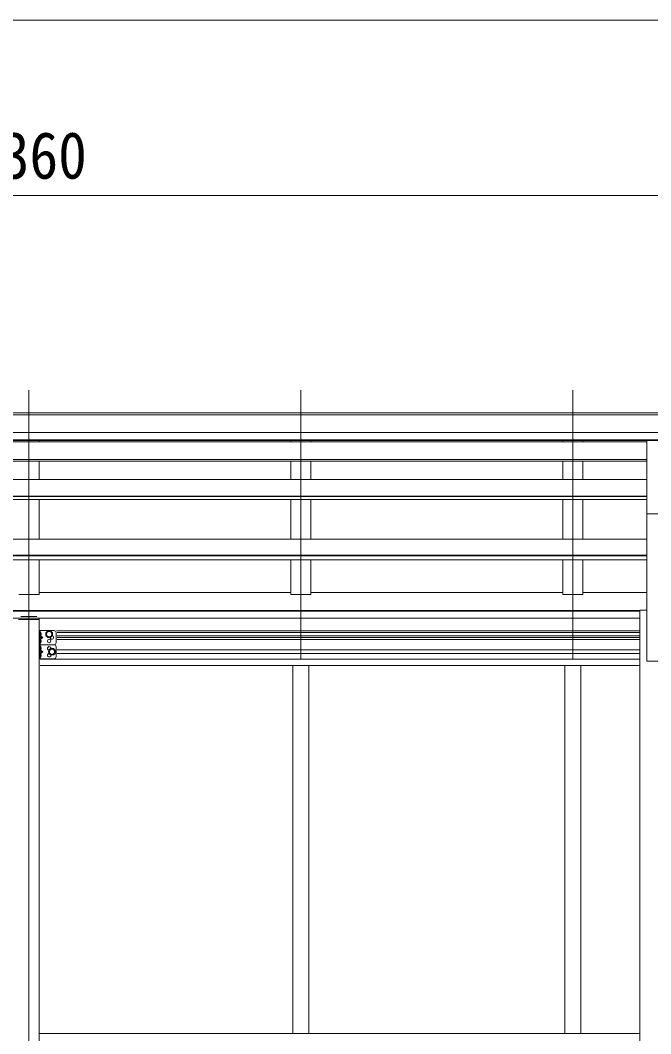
# Model space of a CAD drawing. Units: millimetres at full size, sheet at 1:35; details may follow other scales. Extents: x -9783 to 9892, y -6828 to 6752.
# Drawn here: x 15 to 1568, y 171 to 2670 of the extents above; entities that cross this region are included whole.
import ezdxf
from ezdxf.enums import TextEntityAlignment as Align

# ---------------------------------------------------------------- set-up
doc = ezdxf.new("R2010")
doc.units = ezdxf.units.MM
doc.header["$LTSCALE"] = 35
for name, color, linetype, lineweight in [('0-1_本体', 4, 'Continuous', 9), ('0-2_部品', 7, 'Continuous', 9), ('0-8_PARTS2', 2, 'Continuous', 9), ('0-A_寸法', 6, 'Continuous', 9), ('1-1_GLASS', 4, 'Continuous', 9), ('1-2_GLASS_SEAL', 7, 'Continuous', 9), ('1-8', 2, 'Continuous', 9)]:
    doc.layers.add(name, color=color, linetype=linetype, lineweight=lineweight)
doc.styles.add('ＭＳ ゴシック', font='')
doc.styles.get('ＭＳ ゴシック').set_extended_font_data('MS Gothic')

msp = doc.modelspace()

# ---------------------------------------------------------------- linework, layer by layer
at = {"layer": '0-1_本体'}
for p, q in [((-2637.39, 1702.42), (2709.61, 1702.42)), ((-2637.39, 1697.07), (2709.61, 1697.07)), ((-2637.39, 1653.54), (2709.61, 1653.54)), ((-2637.39, 1635.87), (2709.61, 1635.87)), ((-1486.39, 1633.5), (1558.61, 1633.5)), ((-1486.39, 1630.35), (1558.61, 1630.35)), ((61.11, 1630.35), (61.11, 1633.5)), ((681.11, 1630.35), (681.11, 1633.5)), ((731.11, 1630.35), (731.11, 1633.5)), ((1351.11, 1630.35), (1351.11, 1633.38)), ((1401.11, 1630.35), (1401.11, 1633.38)), ((-1486.39, 1586.87), (1558.61, 1586.87)), ((-1486.39, 1582.79), (1558.61, 1582.79)), ((61.11, 1537.64), (61.11, 1582.79)), ((681.11, 1537.64), (681.11, 1582.79)), ((731.11, 1537.64), (731.11, 1582.79)), ((1351.11, 1537.64), (1351.11, 1582.79)), ((1401.11, 1537.64), (1401.11, 1582.79)), ((-1486.39, 1537.64), (1558.61, 1537.64)), ((1558.61, 1089.44), (1558.61, 1502.08)), ((-1486.39, 1496.9), (1558.61, 1496.9)), ((-1486.39, 1495.41), (1558.61, 1495.41)), ((-1486.39, 1488.62), (1558.61, 1488.62)), ((61.11, 1390.33), (61.11, 1488.62)), ((681.11, 1390.33), (681.11, 1488.62)), ((731.11, 1390.33), (731.11, 1488.62)), ((1351.11, 1390.33), (1351.11, 1488.62)), ((1401.11, 1390.33), (1401.11, 1488.62)), ((-1486.49, 1390.33), (1558.61, 1390.33)), ((-1486.55, 1351.12), (1558.61, 1351.12)), ((-1486.47, 1349.64), (1558.61, 1349.64)), ((-1486.49, 1339.98), (1558.61, 1339.98)), ((61.11, 1339.98), (61.11, 1253.91)), ((681.11, 1339.98), (681.11, 1253.91)), ((731.11, 1339.98), (731.11, 1253.91)), ((1351.11, 1339.98), (1351.11, 1253.91)), ((1401.11, 1339.98), (1401.11, 1253.91)), ((11.11, 1253.91), (61.11, 1253.91)), ((681.11, 1258.71), (61.11, 1258.71)), ((681.11, 1253.91), (731.11, 1253.91)), ((1351.11, 1258.71), (731.11, 1258.71)), ((1351.11, 1253.91), (1401.11, 1253.91)), ((1558.61, 1258.71), (1401.11, 1258.71)), ((-1468.69, 1214.4), (1540.78, 1214.4)), ((-1468.69, 1213.02), (1540.91, 1213.02)), ((1540.91, 1215.82), (1558.61, 1215.82)), ((1540.91, 1215.82), (1540.91, -1960.56)), ((-1468.69, 1195.84), (1540.91, 1195.84)), ((1558.61, 1089.44), (1613.61, 1089.44))]:
    msp.add_line(p, q, dxfattribs=at)
at = {"layer": '0-2_部品'}
for p, q in [((1558.21, 1634.15), (1613.21, 1634.15)), ((1558.21, 1453.22), (1558.21, 1634.15)), ((1558.21, 1453.22), (1613.21, 1453.22))]:
    msp.add_line(p, q, dxfattribs=at)
at = {"layer": '0-8_PARTS2'}
for p, q in [((36.11, 1095.64), (36.11, 1758.17)), ((706.11, 1095.64), (706.11, 1758.17)), ((1376.11, 1095.64), (1376.11, 1758.17))]:
    msp.add_line(p, q, dxfattribs=at)
at = {"layer": '0-A_寸法'}
for p, q in [((-2663.89, 2670.12), (8096.11, 2670.12)), ((-2643.89, 2237.8), (2716.11, 2237.8))]:
    msp.add_line(p, q, dxfattribs=at)
at = {"layer": '1-1_GLASS'}
for p, q in [((61.11, 1192.79), (61.11, -1660.56)), ((103.9, 1164.33), (1540.91, 1164.33)), ((105.9, 1160.83), (1540.91, 1160.83)), ((105.9, 1151.83), (1540.91, 1151.83)), ((105.9, 1148.33), (1540.91, 1148.33)), ((1540.91, 1143.33), (105.9, 1143.33)), ((105.9, 1117.33), (1540.91, 1117.33)), ((105.9, 1108.33), (1540.91, 1108.33)), ((63.9, 1094.83), (1540.91, 1094.83)), ((63.9, 1078.83), (1540.91, 1078.83)), ((686.11, 1079.33), (686.11, 171.33)), ((726.11, 1079.33), (726.11, 171.33)), ((1356.11, 1079.33), (1356.11, 171.33)), ((1396.11, 1079.33), (1396.11, 171.33)), ((1558.61, 1089.44), (1613.61, 1089.44)), ((61.11, 171.33), (1540.91, 171.33))]:
    msp.add_line(p, q, dxfattribs=at)
at = {"layer": '1-2_GLASS_SEAL'}
for p, q in [((16.11, 1199.6), (56.11, 1199.6)), ((61.61, 1192.79), (10.61, 1192.79)), ((60.11, 1195.79), (12.11, 1195.79)), ((61.61, 1194.29), (61.61, 1192.79)), ((61.11, 1165.33), (61.11, 1130.33)), ((98.11, 1165.33), (61.11, 1165.33)), ((63.61, 1165.33), (63.61, 1130.33)), ((64.11, 1152.83), (63.61, 1152.92)), ((64.11, 1160.83), (64.91, 1160.69)), ((64.11, 1152.83), (64.91, 1152.97)), ((103.11, 1160.33), (103.11, 1135.33)), ((98.11, 1130.33), (61.11, 1130.33)), ((63.61, 1147.83), (70.61, 1147.83)), ((64.11, 1134.83), (63.61, 1134.92)), ((63.61, 1130.33), (63.61, 1095.33)), ((64.11, 1142.83), (64.91, 1142.69)), ((64.11, 1134.83), (64.91, 1134.97)), ((64.11, 1125.83), (64.91, 1125.69)), ((103.11, 1125.33), (103.11, 1100.33)), ((64.11, 1117.83), (63.61, 1117.92)), ((63.61, 1112.83), (70.61, 1112.83)), ((64.11, 1099.83), (63.61, 1099.92)), ((64.11, 1117.83), (64.91, 1117.97)), ((64.11, 1107.83), (64.91, 1107.69)), ((64.11, 1099.83), (64.91, 1099.97)), ((98.11, 1095.33), (61.11, 1095.33))]:
    msp.add_line(p, q, dxfattribs=at)
for points in [[(63.23, 1156.83), (63.86, 1158.01), (66.09, 1159.13)], [(63.23, 1156.83), (63.86, 1155.64), (66.09, 1154.53)], [(64.11, 1152.83), (64.11, 1160.83), (63.61, 1160.74), (63.61, 1152.92)], [(63.61, 1152.83), (70.61, 1147.83), (63.61, 1142.83)], [(98.11, 1130.33), (61.11, 1130.33), (61.11, 1095.33)], [(63.23, 1138.83), (63.86, 1140.01), (66.09, 1141.13)], [(63.23, 1138.83), (63.86, 1137.64), (66.09, 1136.53)], [(64.11, 1134.83), (64.11, 1142.83), (63.61, 1142.74), (63.61, 1134.92)], [(64.11, 1117.83), (64.11, 1125.83), (63.61, 1125.74), (63.61, 1117.92)], [(63.23, 1121.83), (63.86, 1123.01), (66.09, 1124.13)], [(63.23, 1121.83), (63.86, 1120.64), (66.09, 1119.53)], [(63.23, 1103.83), (63.86, 1105.01), (66.09, 1106.13)], [(63.23, 1103.83), (63.86, 1102.64), (66.09, 1101.53)], [(63.61, 1117.83), (70.61, 1112.83), (63.61, 1107.83)], [(64.11, 1099.83), (64.11, 1107.83), (63.61, 1107.74), (63.61, 1099.92)]]:
    msp.add_lwpolyline(points, dxfattribs=at)
for points in [[(86.11, 1148.82), (79.61, 1152.57), (79.61, 1160.08), (86.11, 1163.83), (92.61, 1160.08), (92.61, 1152.57)], [(93.11, 1105.32), (86.61, 1109.07), (86.61, 1116.58), (93.11, 1120.33), (99.61, 1116.58), (99.61, 1109.07)]]:
    msp.add_lwpolyline(points, close=True, dxfattribs=at)
for centre, radius in [((86.11, 1156.33), 8.5), ((86.11, 1156.33), 7.5), ((86.11, 1156.33), 6.5), ((86.11, 1139.33), 4.25), ((93.11, 1112.83), 8.5), ((93.11, 1112.83), 7.5), ((93.11, 1112.83), 6.5)]:
    msp.add_circle(centre, radius, dxfattribs=at)
for centre, radius, start, end in [((60.11, 1194.29), 1.5, 0, 90), ((64.76, 1159.8), 0.9, 32.05588, 80), ((64.76, 1153.86), 0.9, 280, 327.94412), ((60.01, 1156.83), 6.5, 327.94412, 32.05588), ((93.11, 1147.83), 4.25, 173.70569, 85.23923), ((98.11, 1160.33), 5, 0, 90), ((64.76, 1141.8), 0.9, 32.05588, 80), ((64.76, 1135.86), 0.9, 280, 327.94412), ((64.76, 1124.8), 0.9, 32.05588, 80), ((60.01, 1138.83), 6.5, 327.94412, 32.05588), ((60.01, 1121.83), 6.5, 327.94412, 32.05588), ((86.11, 1121.33), 4.25, 353.70569, 265.23923), ((98.11, 1135.33), 5, 270, 0), ((98.11, 1125.33), 5, 0, 90), ((64.76, 1118.86), 0.9, 280, 327.94412), ((64.76, 1106.8), 0.9, 32.05588, 80), ((64.76, 1100.86), 0.9, 280, 327.94412), ((60.01, 1103.83), 6.5, 327.94412, 32.05588), ((86.11, 1104.33), 4.25, 94.76077, 6.29431), ((98.11, 1100.33), 5, 270, 0)]:
    msp.add_arc(centre, radius, start, end, dxfattribs=at)
at = {"layer": '1-8'}
msp.add_line((36.11, 1208.57), (36.11, -1660.56), dxfattribs=at)

# ---------------------------------------------------------------- texts
at = {"layer": '0-A_寸法', "color": 7, "style": 'ＭＳ ゴシック', "width": 0.9}
msp.add_text('5360', height=115.5, dxfattribs=at).set_placement((-103.89, 2244.8), align=Align.BOTTOM_LEFT)

doc.saveas('drawing.dxf')
